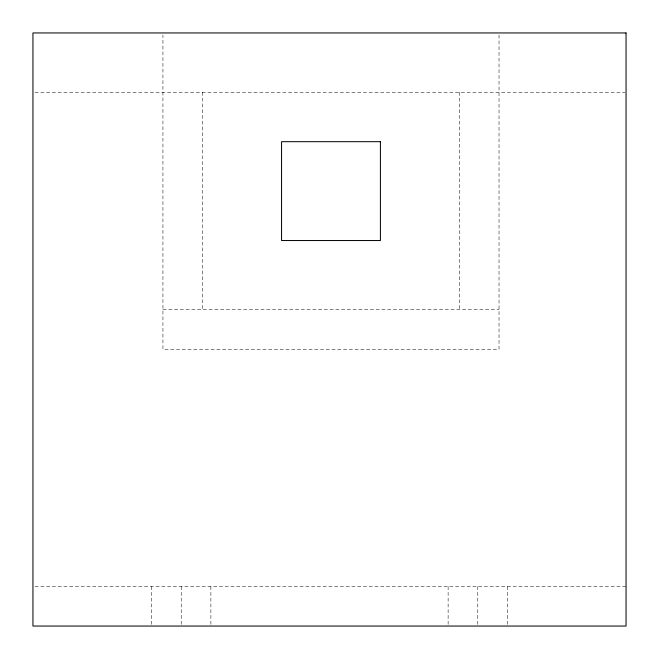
<?xml version="1.0" encoding="UTF-8"?>
<svg xmlns="http://www.w3.org/2000/svg" width="659" height="659" viewBox="0 0 659 659"><rect width="100%" height="100%" fill="white"/><g stroke="black" fill="none" stroke-linecap="round" stroke-linejoin="round"><path stroke-width="0.49" stroke-dasharray="3.29 2.47" d="M35.001 92.26L625.029 92.26M162.938 309.73L499.028 309.73M35.009 586.51L626.05 586.51M507.43 586.51L507.43 626.05M499.028 34.993L499.028 349.27L162.938 349.27L162.938 34.993M477.775 586.51L477.775 626.05M459.488 92.26L459.488 309.73M448.12 586.51L448.12 625.037M210.88 586.51L210.88 625.037M202.478 92.26L202.478 309.73M181.225 586.51L181.225 625.037M151.57 586.51L151.57 625.037"/><path stroke-width="0.99" d="M626.05 32.95L32.95 32.95L32.95 626.05L626.05 626.05L626.05 32.95M380.408 141.685L281.558 141.685L281.558 240.535L380.408 240.535L380.408 141.685"/></g></svg>
